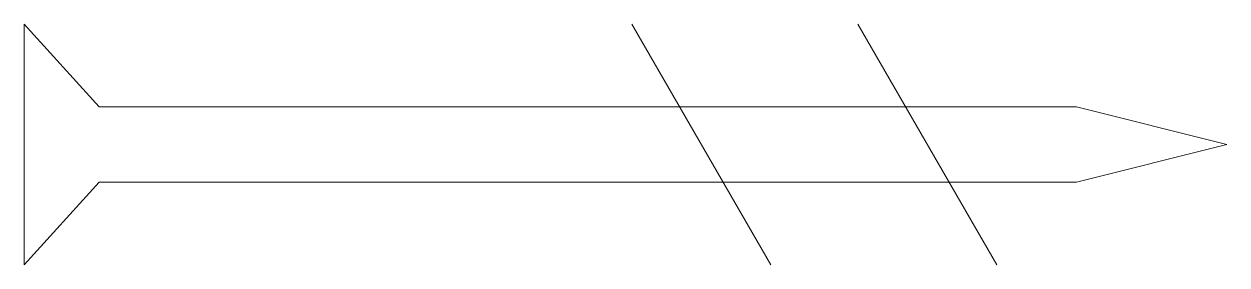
# Model space of a CAD drawing. Header units: metres. Extents: x 0 to 40, y -4 to 4.
import ezdxf

# ---------------------------------------------------------------- set-up
doc = ezdxf.new("R2010")
doc.units = ezdxf.units.M
doc.layers.add('A-DETL-GENF', color=92, linetype='Continuous', lineweight=18)

# ---------------------------------------------------------------- blocks, each defined once
blk = doc.blocks.new('28 schroef - 2_5_0x40-3236124-00_0 Basismaterialen')
at = {"layer": 'A-DETL-GENF', "lineweight": 13}
h = blk.add_hatch(dxfattribs=at)
h.set_pattern_fill('FP_720', color=256, style=0, pattern_type=2)
h.set_pattern_definition([(120, (0, 0), (-11.2583, -6.5), [])])
h.paths.add_polyline_path([(35, -4), (35, 4), (20, 4), (20, -4)])
h = blk.add_hatch(dxfattribs=at)
h.set_pattern_fill('FP_721', color=256, style=0, pattern_type=2)
h.set_pattern_definition([(120, (7.5, 0), (-11.2583, -6.5), [])])
h.paths.add_polyline_path([(35, -4), (35, 4), (20, 4), (20, -4)])
for p, q in [((0, 4), (0, -4)), ((2.5, 1.25), (0, 4)), ((35, 1.25), (2.5, 1.25)), ((40, 0), (35, 1.25)), ((35, -1.25), (40, 0)), ((0, -4), (2.5, -1.25)), ((2.5, -1.25), (35, -1.25))]:
    blk.add_line(p, q, dxfattribs=at)

msp = doc.modelspace()

# ---------------------------------------------------------------- block references
msp.add_blockref('28 schroef - 2_5_0x40-3236124-00_0 Basismaterialen', (0, 0))

doc.saveas('drawing.dxf')
